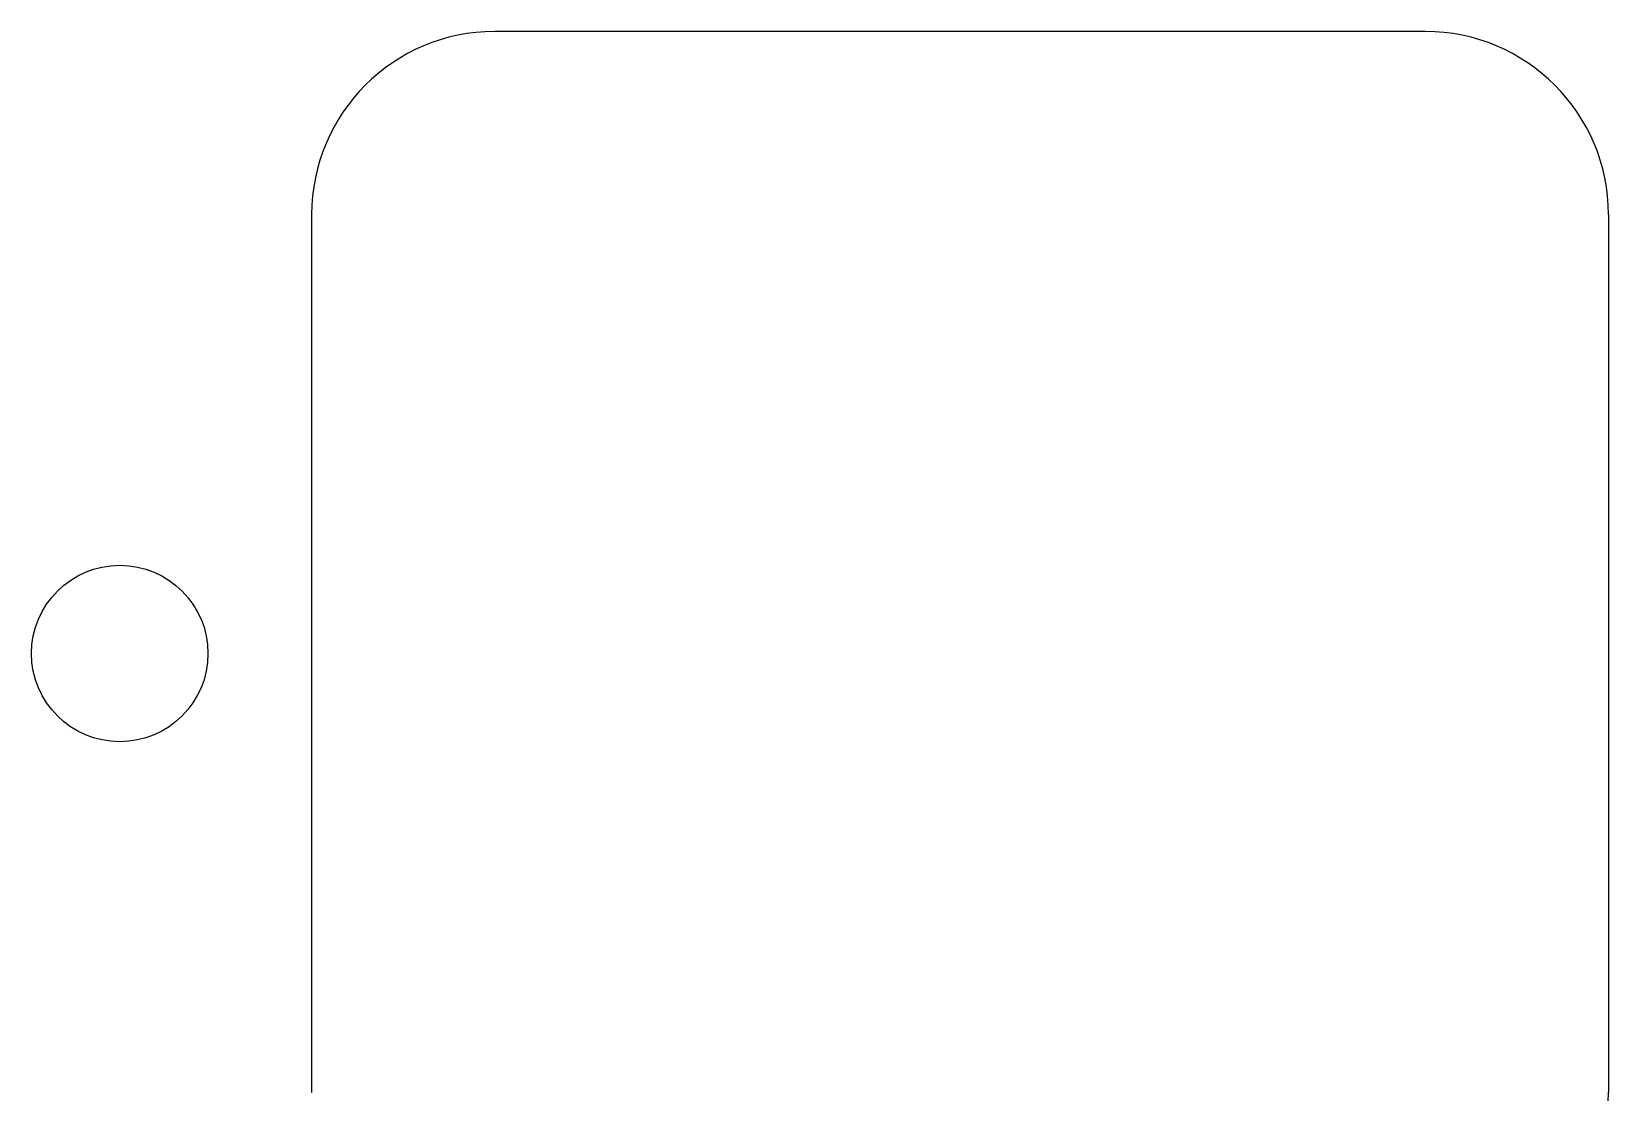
# Model space of a CAD drawing. Header units: millimetres. Extents: x -9 to 276, y -90 to 14.
# Drawn here: x 203.79 to 221.66, y -81.18 to -69.15 of the extents above; entities that cross this region are included whole.
import ezdxf

# ---------------------------------------------------------------- set-up
doc = ezdxf.new("R2010")
doc.units = ezdxf.units.MM
doc.layers.add('BLACK', color=7, linetype='CONTINUOUS')

msp = doc.modelspace()

# ---------------------------------------------------------------- linework, layer by layer
at = {"layer": 'BLACK', "linetype": 'Continuous'}
for p, q in [((219.58895, -69.15205), (209.038949, -69.15205)), ((206.96395, -71.22705), (206.96395, -81.177051)), ((221.66395, -71.22705), (221.66395, -81.17705))]:
    msp.add_line(p, q, dxfattribs=at)
at = {"layer": 'BLACK'}
msp.add_circle((204.78895, -76.20205), 1, dxfattribs=at)
for centre, radius, start, end in [((209.038954, -71.227054), 2.075004, 90.0001381, 179.9998896), ((219.58895, -71.22705), 2.075, 0, 90), ((219.58895, -81.17705), 2.075, 270, 0)]:
    msp.add_arc(centre, radius, start, end, dxfattribs=at)

doc.saveas('drawing.dxf')
